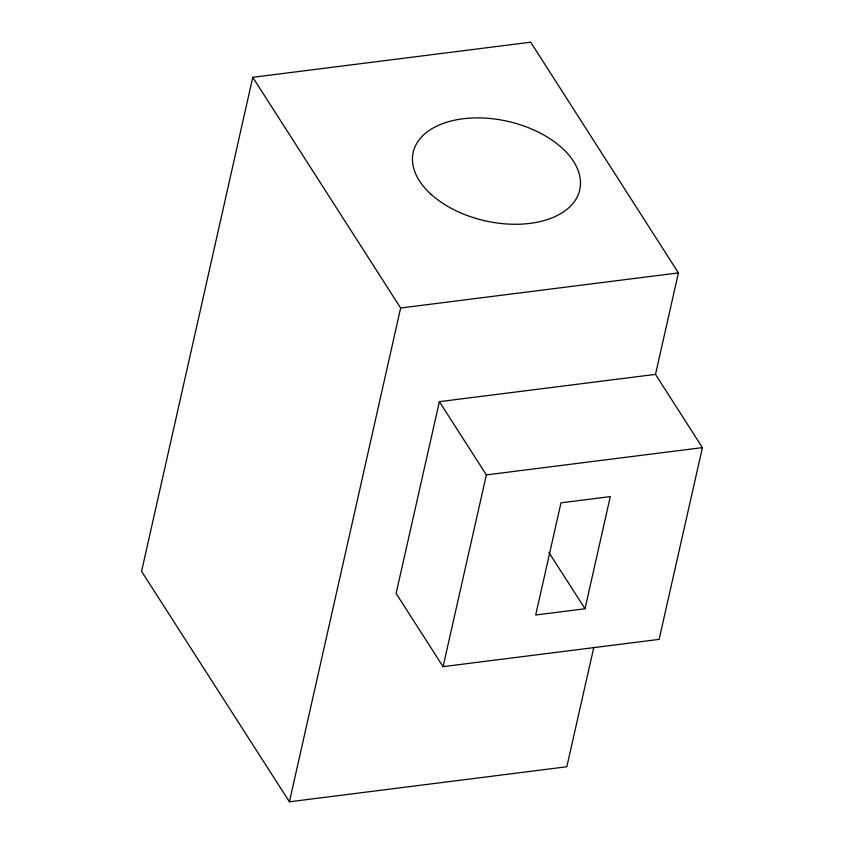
<?xml version="1.0" encoding="UTF-8"?>
<svg xmlns="http://www.w3.org/2000/svg" width="844" height="844" viewBox="0 0 844 844"><rect width="100%" height="100%" fill="white"/><g stroke="black" fill="none" stroke-linecap="round" stroke-linejoin="round"><path stroke-width="1.27" d="M655.493 374.377L439.386 401.66L396.1 593.438L443.068 666.654L659.122 639.372L702.419 447.615L655.493 374.377L678.418 272.897L530.707 42.2L252.767 77.31L141.581 571.346L289.418 801.8L566.82 766.753L593.849 647.169M289.418 801.8L400.636 307.997L252.767 77.31M443.068 666.654L486.366 474.898L439.386 401.66M585.019 608.767L610.296 496.588L560.986 502.813L535.708 614.991L585.019 608.767L548.822 552.345M400.636 307.997L678.418 272.897M486.366 474.898L702.419 447.615M430.725 194.014A85.371 51.02 12.7 0 0 574.659 201.188A85.371 51.02 12.7 0 0 483.992 118.055A85.371 51.02 12.7 0 0 430.725 194.014"/></g></svg>
